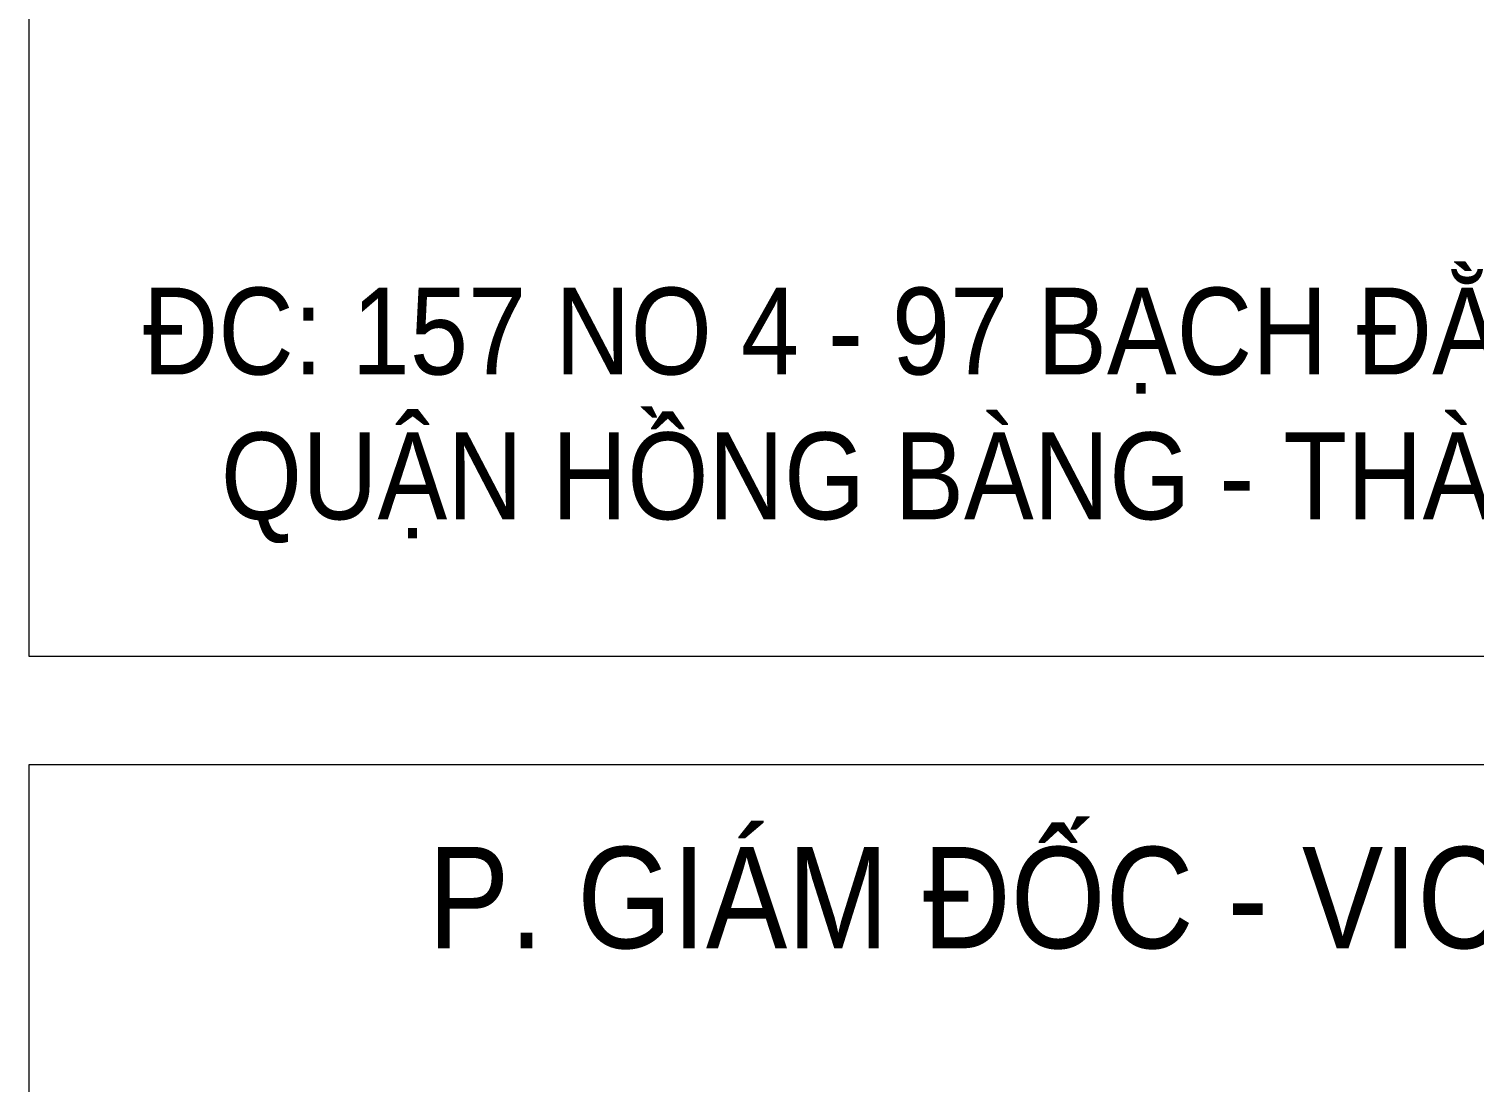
# Model space of a CAD drawing. Header units: millimetres. Extents: x -295047 to 304185, y -728047 to -308748.
# Drawn here: x -61995 to -61196, y -326814 to -326232 of the extents above; entities that cross this region are included whole.
import ezdxf
from ezdxf.enums import TextEntityAlignment as Align

# ---------------------------------------------------------------- set-up
doc = ezdxf.new("R2010")
doc.units = ezdxf.units.MM
doc.header["$MEASUREMENT"] = 0
for name, color, linetype, lineweight in [('Khungten_LCDI', 7, 'Continuous', 5), ('LC Net thay', 7, 'Continuous', 25), ('LC Text1', 3, 'Continuous', 20)]:
    doc.layers.add(name, color=color, linetype=linetype, lineweight=lineweight)
doc.styles.add('Khungten', font='VHAVAN.TTF', dxfattribs={"width": 0.9, "height": 5000})
doc.styles.add('Title', font='VHBLACK.TTF', dxfattribs={"width": 0.8})

# ---------------------------------------------------------------- blocks, each defined once
blk = doc.blocks.new('lcdi fix')
at = {"layer": 'Khungten_LCDI', "color": 9, "lineweight": 15}
for points in [[(36750.02512651216, 2587.235389944638), (40450.00487455388, 2587.235389944638), (40450.00487455388, 6561.562454155728), (36750.02512651216, 6561.562454155728)], [(36750.02512651216, 446.3259652946163), (40450.00487455388, 446.3259652946163), (40450.00487455388, 2437.235994267965), (36750.02512651216, 2437.235994267965)]]:
    blk.add_lwpolyline(points, close=True, dxfattribs=at)
at = {"color": 7, "style": 'Khungten', "width": 0.9}
blk.add_text('P. gi¸m ®èc - VICE director', height=140.0001843199794, dxfattribs=at).set_placement((38565.57368009971, 2183.896788086182), align=Align.CENTER)
at = {"color": 7, "insert": (38600.0150005332, 3096.471518549693), "char_height": 120.0001611008952, "attachment_point": 2, "style": 'Khungten'}
blk.add_mtext_dynamic_manual_height_columns('®c: 157 no 4 - 97 b¹ch ®»ng - ph\xadêng h¹ lý   quËn hång bµng - thµnh phè h¶i phßng ', width=3421.65187456971, gutter_width=25, heights=[0], dxfattribs=at)
at = {"color": 7, "style": 'Khungten', "width": 0.8}
for tag, p in [('REVISION', (39498.75262445212, -10746.30395446718)), ('NGAYHT', (39546.07413610817, -11609.37091637403))]:
    blk.add_attdef(tag, text='', height=199.998925739526, dxfattribs=at).set_placement(p, align=Align.CENTER)
at = {"layer": 'LC Text1', "style": 'Title', "width": 1.485915225563207}
for tag, p, p2 in [('TENBANVE1', (36912.6576448679, -8885.760238945484), (40339.14494544267, -8885.760238945484)), ('TENBANVE2', (36912.6576448679, -9562.4655643329), (40339.14494544267, -9562.4655643329))]:
    blk.add_attdef(tag, text='', height=249.9999935159642, dxfattribs=at).set_placement(p, p2, align=Align.FIT)
at = {"layer": 'LC Text1', "style": 'Title', "width": 0.7}
blk.add_attdef('SOBANVE', text='', height=249.9999935159642, dxfattribs=at).set_placement((39561.98223525287, -13896.18071823567), align=Align.CENTER)

msp = doc.modelspace()

# ---------------------------------------------------------------- block references
at = {"layer": 'LC Net thay', "xscale": 0.3999999999995694, "yscale": 0.3999999999995694, "zscale": 0.3999999999995694}
msp.add_blockref('lcdi fix', (-76695.00258779326, -327613.5001601283), dxfattribs=at)

doc.saveas('drawing.dxf')
